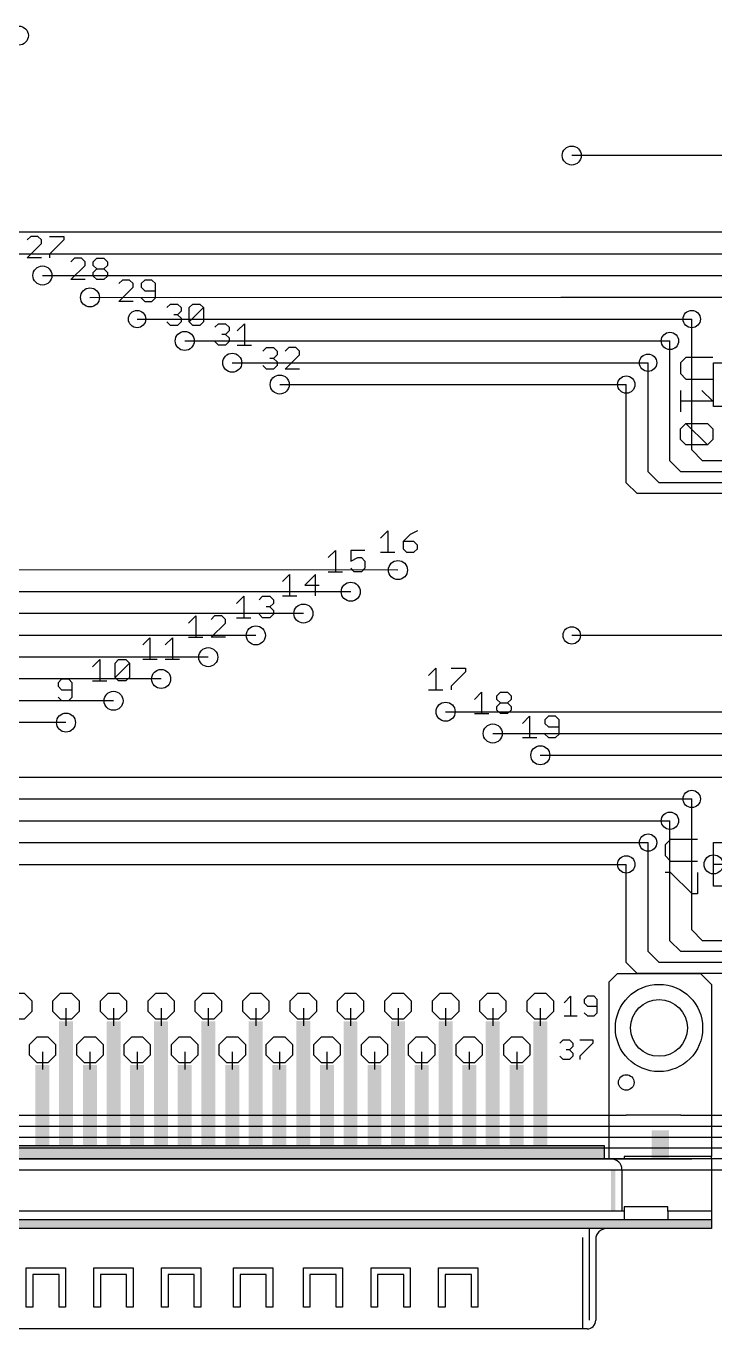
# Model space of a CAD drawing. Extents: x -27 to 163, y -5 to 112.
# Drawn here: x 78.7 to 118.8, y -4.8 to 71 of the extents above; entities that cross this region are included whole.
import ezdxf

# ---------------------------------------------------------------- set-up
doc = ezdxf.new("R2010")
doc.units = 0
doc.header["$MEASUREMENT"] = 0
doc.layers.get('0').update_dxf_attribs({"linetype": 'CONTINUOUS'})
for name, color, linetype in [('1', 22, 'CONTINUOUS'), ('17', 82, 'CONTINUOUS'), ('18', 82, 'CONTINUOUS'), ('20', 7, 'CONTINUOUS'), ('21', 7, 'CONTINUOUS'), ('25', 253, 'CONTINUOUS'), ('51', 53, 'CONTINUOUS')]:
    doc.layers.add(name, color=color, linetype=linetype)

# ---------------------------------------------------------------- blocks, each defined once
blk = doc.blocks.new('RECT')
blk.add_solid([(-0.5, -0.5), (0.5, -0.5), (-0.5, 0.5), (0.5, 0.5)])
blk = doc.blocks.new('OCTAGONP')
blk.add_lwpolyline([(-0.5, -0.2071), (-0.5, 0.2071), (-0.2071, 0.5), (0.2071, 0.5), (0.5, 0.2071), (0.5, -0.2071), (0.2071, -0.5), (-0.2071, -0.5)], close=True)
blk = doc.blocks.new('ROUNDP')
blk.add_circle((0, 0), 0.5)
blk = doc.blocks.new('ROUNDV')
blk.add_circle((0, 0), 0.5)

msp = doc.modelspace()

# ---------------------------------------------------------------- linework, layer by layer
at = {"layer": '1'}
for p, q in [((119.38, 63.5), (110.49, 63.5)), ((74.168, 59.055), (123.825, 59.055)), ((76.9112, 57.785), (122.555, 57.785)), ((79.6798, 56.515), (121.285, 56.515)), ((82.4484, 55.2386), (109.855, 55.245)), ((109.855, 55.245), (120.015, 55.245)), ((85.1916, 53.975), (117.475, 53.975)), ((117.475, 46.355), (117.475, 53.975)), ((87.9602, 52.705), (116.205, 52.705)), ((116.205, 45.72), (116.205, 52.705)), ((90.7288, 51.435), (114.935, 51.435)), ((114.935, 45.085), (114.935, 51.435)), ((118.745, 51.435), (123.825, 51.435)), ((118.745, 48.895), (118.745, 51.435)), ((93.4911, 50.165), (113.665, 50.165)), ((113.665, 44.45), (113.665, 50.165)), ((123.825, 48.895), (118.745, 48.895)), ((118.11, 45.72), (117.475, 46.355)), ((116.84, 45.085), (116.205, 45.72)), ((120.015, 45.72), (118.11, 45.72)), ((115.57, 44.45), (114.935, 45.085)), ((121.285, 45.085), (116.84, 45.085)), ((114.3, 43.815), (113.665, 44.45)), ((122.555, 44.45), (115.57, 44.45)), ((123.825, 43.815), (114.3, 43.815)), ((100.3745, 39.3636), (56.515, 39.37)), ((97.6249, 38.1), (44.45, 38.1)), ((94.869, 36.83), (45.72, 36.83)), ((92.1004, 35.56), (46.99, 35.56)), ((112.395, 35.56), (110.49, 35.56)), ((114.935, 35.56), (112.395, 35.56)), ((121.92, 35.56), (114.935, 35.56)), ((89.3318, 34.29), (49.53, 34.29)), ((86.5886, 33.02), (50.8, 33.02)), ((83.82, 31.75), (52.07, 31.75)), ((103.1494, 31.115), (123.825, 31.115)), ((81.0514, 30.48), (53.34, 30.48)), ((105.8926, 29.845), (122.555, 29.845)), ((108.6612, 28.575), (121.285, 28.575)), ((60.3504, 27.305), (120.015, 27.305)), ((63.119, 26.035), (117.475, 26.035)), ((117.475, 18.415), (117.475, 26.035)), ((65.8622, 24.765), (116.205, 24.765)), ((116.205, 17.78), (116.205, 24.765)), ((68.6245, 23.4886), (111.125, 23.495)), ((111.125, 23.495), (114.935, 23.495)), ((114.935, 17.145), (114.935, 23.495)), ((118.745, 23.495), (123.571, 23.495)), ((118.745, 20.955), (118.745, 23.495)), ((71.4057, 22.225), (113.665, 22.225)), ((113.665, 16.51), (113.665, 22.225)), ((119.38, 22.225), (118.745, 22.225)), ((123.571, 20.955), (118.745, 20.955)), ((118.11, 17.78), (117.475, 18.415)), ((116.84, 17.145), (116.205, 17.78)), ((120.015, 17.78), (118.11, 17.78)), ((115.57, 16.51), (114.935, 17.145)), ((121.285, 17.145), (116.84, 17.145)), ((114.3, 15.875), (113.665, 16.51)), ((122.555, 16.51), (115.57, 16.51)), ((123.825, 15.875), (114.3, 15.875)), ((48.895, 7.62), (113.665, 7.62)), ((116.84, 7.62), (113.665, 7.62)), ((116.84, 7.62), (117.196, 7.62)), ((117.196, 7.62), (119.38, 7.62)), ((48.26, 6.985), (116.84, 6.985)), ((116.84, 6.985), (118.745, 6.985)), ((118.745, 6.985), (120.65, 6.985)), ((47.625, 6.35), (117.475, 6.35)), ((117.475, 6.35), (121.92, 6.35)), ((47.625, 5.715), (117.475, 5.715)), ((117.475, 5.715), (124.46, 5.715)), ((47.625, 5.08), (117.475, 5.08)), ((125.73, 5.08), (117.475, 5.08))]:
    msp.add_line(p, q, dxfattribs=at)
at = {"layer": '20'}
msp.add_line((-17.145, 4.445), (152.38, 4.445), dxfattribs=at)
at = {"layer": '21'}
for p, q in [((78.9968, 58.7894), (78.7892, 58.5818)), ((79.412, 58.7894), (78.9968, 58.7894)), ((79.6196, 58.5818), (79.412, 58.7894)), ((79.6196, 58.3741), (79.6196, 58.5818)), ((80.0989, 58.7894), (80.9293, 58.7894)), ((80.9293, 58.5818), (80.0989, 57.7513)), ((80.9293, 58.7894), (80.9293, 58.5818)), ((78.7892, 57.5437), (79.6196, 58.3741)), ((80.0989, 57.7513), (80.0989, 57.5437)), ((79.6196, 57.5437), (78.7892, 57.5437)), ((81.5368, 57.5194), (81.3292, 57.3118)), ((81.3292, 56.2737), (82.1596, 57.1041)), ((81.952, 57.5194), (81.5368, 57.5194)), ((82.1596, 57.3118), (81.952, 57.5194)), ((82.1596, 57.1041), (82.1596, 57.3118)), ((82.6389, 57.3118), (82.8465, 57.5194)), ((82.6389, 57.1041), (82.6389, 57.3118)), ((82.8465, 56.8965), (82.6389, 57.1041)), ((82.8465, 57.5194), (83.2617, 57.5194)), ((83.2617, 57.5194), (83.4693, 57.3118)), ((83.4693, 57.1041), (83.2617, 56.8965)), ((83.4693, 57.3118), (83.4693, 57.1041)), ((82.1596, 56.2737), (81.3292, 56.2737)), ((82.6389, 56.6889), (82.8465, 56.8965)), ((82.6389, 56.4813), (82.6389, 56.6889)), ((82.8465, 56.2737), (82.6389, 56.4813)), ((82.8465, 56.8965), (83.2617, 56.8965)), ((83.2617, 56.2737), (82.8465, 56.2737)), ((83.2617, 56.8965), (83.4693, 56.6889)), ((83.4693, 56.4813), (83.2617, 56.2737)), ((83.4693, 56.6889), (83.4693, 56.4813)), ((84.3308, 56.2494), (84.1232, 56.0418)), ((84.746, 56.2494), (84.3308, 56.2494)), ((84.9536, 56.0418), (84.746, 56.2494)), ((85.6405, 56.2494), (85.4329, 56.0418)), ((86.0557, 56.2494), (85.6405, 56.2494)), ((86.2633, 56.0418), (86.0557, 56.2494)), ((84.1232, 55.0037), (84.9536, 55.8341)), ((84.9536, 55.8341), (84.9536, 56.0418)), ((85.4329, 56.0418), (85.4329, 55.8341)), ((85.4329, 55.8341), (85.6405, 55.6265)), ((85.6405, 55.6265), (86.2633, 55.6265)), ((86.2633, 55.2113), (86.2633, 56.0418)), ((84.9536, 55.0037), (84.1232, 55.0037)), ((85.4329, 55.2113), (85.6405, 55.0037)), ((85.6405, 55.0037), (86.0557, 55.0037)), ((86.0557, 55.0037), (86.2633, 55.2113)), ((86.9172, 54.6448), (87.1248, 54.8524)), ((87.1248, 54.8524), (87.54, 54.8524)), ((87.54, 54.8524), (87.7476, 54.6448)), ((87.7476, 54.6448), (87.7476, 54.4371)), ((88.2269, 54.6448), (88.4345, 54.8524)), ((88.2269, 53.8143), (88.2269, 54.6448)), ((88.2269, 53.8143), (89.0573, 54.6448)), ((88.4345, 54.8524), (88.8497, 54.8524)), ((88.8497, 54.8524), (89.0573, 54.6448)), ((89.0573, 54.6448), (89.0573, 53.8143)), ((87.54, 54.2295), (87.3324, 54.2295)), ((87.7476, 54.4371), (87.54, 54.2295)), ((87.54, 54.2295), (87.7476, 54.0219)), ((87.7476, 54.0219), (87.7476, 53.8143)), ((87.1248, 53.6067), (86.9172, 53.8143)), ((87.54, 53.6067), (87.1248, 53.6067)), ((87.7476, 53.8143), (87.54, 53.6067)), ((88.4345, 53.6067), (88.2269, 53.8143)), ((88.8497, 53.6067), (88.4345, 53.6067)), ((89.0573, 53.8143), (88.8497, 53.6067)), ((89.7112, 53.5018), (89.9188, 53.7094)), ((89.9188, 53.7094), (90.334, 53.7094)), ((90.334, 53.7094), (90.5416, 53.5018)), ((90.5416, 53.2941), (90.334, 53.0865)), ((90.5416, 53.5018), (90.5416, 53.2941)), ((91.0209, 53.2941), (91.4361, 53.7094)), ((91.4361, 53.7094), (91.4361, 52.4637)), ((89.9188, 52.4637), (89.7112, 52.6713)), ((90.334, 52.4637), (89.9188, 52.4637)), ((90.334, 53.0865), (90.1264, 53.0865)), ((90.334, 53.0865), (90.5416, 52.8789)), ((90.5416, 52.6713), (90.334, 52.4637)), ((90.5416, 52.8789), (90.5416, 52.6713)), ((91.0209, 52.4637), (91.8513, 52.4637)), ((92.5052, 52.1048), (92.7128, 52.3124)), ((92.7128, 52.3124), (93.128, 52.3124)), ((93.128, 51.6895), (92.9204, 51.6895)), ((93.128, 52.3124), (93.3356, 52.1048)), ((93.3356, 51.8971), (93.128, 51.6895)), ((93.128, 51.6895), (93.3356, 51.4819)), ((93.3356, 52.1048), (93.3356, 51.8971)), ((94.0225, 52.3124), (93.8149, 52.1048)), ((93.8149, 51.0667), (94.6453, 51.8971)), ((94.4377, 52.3124), (94.0225, 52.3124)), ((94.6453, 52.1048), (94.4377, 52.3124)), ((94.6453, 51.8971), (94.6453, 52.1048)), ((92.7128, 51.0667), (92.5052, 51.2743)), ((93.128, 51.0667), (92.7128, 51.0667)), ((93.3356, 51.2743), (93.128, 51.0667)), ((93.3356, 51.4819), (93.3356, 51.2743)), ((94.6453, 51.0667), (93.8149, 51.0667)), ((99.3632, 41.2291), (99.7784, 41.6444)), ((99.7784, 41.6444), (99.7784, 40.3987)), ((101.0881, 41.4368), (100.6729, 41.0215)), ((100.6729, 41.0215), (100.6729, 40.6063)), ((101.2957, 41.0215), (100.6729, 41.0215)), ((101.5033, 41.6444), (101.0881, 41.4368)), ((101.5033, 40.8139), (101.2957, 41.0215)), ((96.3152, 40.0861), (96.7304, 40.5014)), ((96.7304, 40.5014), (96.7304, 39.2557)), ((98.4553, 40.5014), (97.6249, 40.5014)), ((97.6249, 40.5014), (97.6249, 39.8785)), ((99.3632, 40.3987), (100.1936, 40.3987)), ((100.6729, 40.6063), (100.8805, 40.3987)), ((100.8805, 40.3987), (101.2957, 40.3987)), ((101.2957, 40.3987), (101.5033, 40.6063)), ((101.5033, 40.6063), (101.5033, 40.8139)), ((97.6249, 39.8785), (98.0401, 40.0861)), ((97.8325, 39.2557), (97.6249, 39.4633)), ((98.0401, 40.0861), (98.2477, 40.0861)), ((98.2477, 40.0861), (98.4553, 39.8785)), ((98.4553, 39.4633), (98.2477, 39.2557)), ((98.4553, 39.8785), (98.4553, 39.4633)), ((93.6482, 38.6891), (94.0634, 39.1044)), ((94.0634, 39.1044), (94.0634, 37.8587)), ((95.5807, 39.1044), (94.9579, 38.4815)), ((95.5807, 37.8587), (95.5807, 39.1044)), ((96.3152, 39.2557), (97.1456, 39.2557)), ((98.2477, 39.2557), (97.8325, 39.2557)), ((94.9579, 38.4815), (95.7883, 38.4815)), ((90.9812, 37.4191), (91.3964, 37.8344)), ((91.3964, 37.8344), (91.3964, 36.5887)), ((92.2909, 37.6268), (92.4985, 37.8344)), ((92.4985, 37.8344), (92.9137, 37.8344)), ((92.9137, 37.2115), (92.7061, 37.2115)), ((92.9137, 37.8344), (93.1213, 37.6268)), ((93.1213, 37.4191), (92.9137, 37.2115)), ((92.9137, 37.2115), (93.1213, 37.0039)), ((93.1213, 37.6268), (93.1213, 37.4191)), ((93.6482, 37.8587), (94.4786, 37.8587)), ((88.1872, 36.2761), (88.6024, 36.6914)), ((88.6024, 36.6914), (88.6024, 35.4457)), ((89.7045, 36.6914), (89.4969, 36.4838)), ((90.1197, 36.6914), (89.7045, 36.6914)), ((90.3273, 36.4838), (90.1197, 36.6914)), ((90.3273, 36.2761), (90.3273, 36.4838)), ((90.9812, 36.5887), (91.8116, 36.5887)), ((92.4985, 36.5887), (92.2909, 36.7963)), ((92.9137, 36.5887), (92.4985, 36.5887)), ((93.1213, 36.7963), (92.9137, 36.5887)), ((93.1213, 37.0039), (93.1213, 36.7963)), ((89.4969, 35.4457), (90.3273, 36.2761)), ((85.5202, 35.0061), (85.9354, 35.4214)), ((85.9354, 35.4214), (85.9354, 34.1757)), ((86.8299, 35.0061), (87.2451, 35.4214)), ((87.2451, 35.4214), (87.2451, 34.1757)), ((88.1872, 35.4457), (89.0176, 35.4457)), ((90.3273, 35.4457), (89.4969, 35.4457)), ((82.5992, 33.7361), (83.0144, 34.1514)), ((83.0144, 34.1514), (83.0144, 32.9057)), ((83.9089, 33.9438), (84.1165, 34.1514)), ((84.1165, 34.1514), (84.5317, 34.1514)), ((84.5317, 34.1514), (84.7393, 33.9438)), ((85.5202, 34.1757), (86.3506, 34.1757)), ((86.8299, 34.1757), (87.6603, 34.1757)), ((83.9089, 33.1133), (83.9089, 33.9438)), ((83.9089, 33.1133), (84.7393, 33.9438)), ((84.7393, 33.9438), (84.7393, 33.1133)), ((102.1572, 33.2281), (102.5724, 33.6434)), ((102.5724, 33.6434), (102.5724, 32.3977)), ((103.4669, 33.6434), (104.2973, 33.6434)), ((104.2973, 33.4358), (103.4669, 32.6053)), ((104.2973, 33.6434), (104.2973, 33.4358)), ((80.7946, 33.0084), (80.587, 32.8008)), ((80.587, 32.8008), (80.587, 32.5931)), ((81.2099, 33.0084), (80.7946, 33.0084)), ((81.4175, 32.8008), (81.2099, 33.0084)), ((81.4175, 31.9703), (81.4175, 32.8008)), ((82.5992, 32.9057), (83.4296, 32.9057)), ((84.1165, 32.9057), (83.9089, 33.1133)), ((84.5317, 32.9057), (84.1165, 32.9057)), ((84.7393, 33.1133), (84.5317, 32.9057)), ((80.587, 32.5931), (80.7946, 32.3855)), ((80.587, 31.9703), (80.7946, 31.7627)), ((80.7946, 32.3855), (81.4175, 32.3855)), ((81.2099, 31.7627), (81.4175, 31.9703)), ((102.1572, 32.3977), (102.9876, 32.3977)), ((103.4669, 32.6053), (103.4669, 32.3977)), ((104.8242, 31.8311), (105.2394, 32.2464)), ((105.2394, 32.2464), (105.2394, 31.0007)), ((106.1339, 32.0388), (106.3415, 32.2464)), ((106.1339, 31.8311), (106.1339, 32.0388)), ((106.3415, 32.2464), (106.7567, 32.2464)), ((106.7567, 32.2464), (106.9643, 32.0388)), ((106.9643, 32.0388), (106.9643, 31.8311)), ((80.7946, 31.7627), (81.2099, 31.7627)), ((106.3415, 31.6235), (106.1339, 31.8311)), ((106.1339, 31.4159), (106.3415, 31.6235)), ((106.1339, 31.2083), (106.1339, 31.4159)), ((106.3415, 31.0007), (106.1339, 31.2083)), ((106.3415, 31.6235), (106.7567, 31.6235)), ((106.9643, 31.8311), (106.7567, 31.6235)), ((106.7567, 31.6235), (106.9643, 31.4159)), ((106.9643, 31.2083), (106.7567, 31.0007)), ((106.9643, 31.4159), (106.9643, 31.2083)), ((104.8242, 31.0007), (105.6546, 31.0007)), ((106.7567, 31.0007), (106.3415, 31.0007)), ((107.6182, 30.4341), (108.0334, 30.8494)), ((108.0334, 30.8494), (108.0334, 29.6037)), ((109.1355, 30.8494), (108.9279, 30.6418)), ((108.9279, 30.6418), (108.9279, 30.4341)), ((108.9279, 30.4341), (109.1355, 30.2265)), ((109.5507, 30.8494), (109.1355, 30.8494)), ((109.7583, 30.6418), (109.5507, 30.8494)), ((109.7583, 29.8113), (109.7583, 30.6418)), ((107.6182, 29.6037), (108.4486, 29.6037)), ((108.9279, 29.8113), (109.1355, 29.6037)), ((109.1355, 30.2265), (109.7583, 30.2265)), ((109.1355, 29.6037), (109.5507, 29.6037)), ((109.5507, 29.6037), (109.7583, 29.8113)), ((113.1568, 15.8746), (112.6488, 15.3666)), ((112.6488, 15.3666), (112.6488, 5.0796)), ((113.1568, 15.8746), (117.9828, 15.8746)), ((117.9828, 15.8746), (118.6178, 15.2396)), ((118.6178, 15.2396), (118.6178, 5.2066)), ((110.0453, 14.1608), (110.4267, 14.5421)), ((110.4267, 14.5421), (110.4267, 13.3981)), ((111.4054, 14.5421), (111.2147, 14.3515)), ((111.7867, 14.5421), (111.4054, 14.5421)), ((111.9774, 14.3515), (111.7867, 14.5421)), ((111.2147, 14.3515), (111.2147, 14.1608)), ((111.2147, 14.1608), (111.4054, 13.9701)), ((111.4054, 13.9701), (111.9774, 13.9701)), ((111.9774, 13.5888), (111.9774, 14.3515)), ((110.0453, 13.3981), (110.808, 13.3981)), ((111.2147, 13.5888), (111.4054, 13.3981)), ((111.4054, 13.3981), (111.7867, 13.3981)), ((111.7867, 13.3981), (111.9774, 13.5888)), ((109.7913, 11.8115), (109.982, 12.0021)), ((109.982, 12.0021), (110.3633, 12.0021)), ((110.3633, 11.4301), (110.1727, 11.4301)), ((110.3633, 12.0021), (110.554, 11.8115)), ((110.554, 11.6208), (110.3633, 11.4301)), ((110.3633, 11.4301), (110.554, 11.2395)), ((110.554, 11.8115), (110.554, 11.6208)), ((110.9607, 12.0021), (111.7234, 12.0021)), ((111.7234, 11.8115), (110.9607, 11.0488)), ((111.7234, 12.0021), (111.7234, 11.8115)), ((109.982, 10.8581), (109.7913, 11.0488)), ((110.3633, 10.8581), (109.982, 10.8581)), ((110.554, 11.0488), (110.3633, 10.8581)), ((110.554, 11.2395), (110.554, 11.0488)), ((110.9607, 11.0488), (110.9607, 10.8581)), ((112.3948, 5.8416), (55.2448, 5.8416)), ((112.3948, 5.0796), (112.3948, 5.8416)), ((112.3948, 5.0796), (55.2448, 5.0796)), ((112.6488, 5.0796), (112.3948, 5.0796)), ((113.5378, 5.0796), (112.6488, 5.0796)), ((118.6178, 5.2066), (113.5378, 5.2066)), ((113.5378, 5.2066), (113.5378, 5.0796)), ((118.6178, 5.0796), (113.5378, 5.0796)), ((118.6178, 5.0796), (118.6178, 5.2066)), ((118.6178, 5.0796), (118.6178, 2.0316)), ((113.4108, 4.4446), (113.4108, 2.0316)), ((116.0778, 2.2856), (113.5378, 2.2856)), ((113.5378, 2.2856), (113.5378, 2.0316)), ((116.0778, 2.0316), (116.0778, 2.2856)), ((113.5378, 1.5236), (54.1018, 1.5236)), ((113.4108, 2.0316), (54.2288, 2.0316)), ((113.5378, 2.0316), (113.4108, 2.0316)), ((113.5378, 2.0316), (113.5378, 1.5236)), ((116.0778, 1.5236), (113.5378, 1.5236)), ((118.6178, 2.0316), (116.0778, 2.0316)), ((116.0778, 2.0316), (116.0778, 1.5236)), ((118.6178, 1.5236), (116.0778, 1.5236)), ((118.6178, 2.0316), (118.6178, 1.5236)), ((118.6178, 1.5236), (118.6178, 1.0156)), ((111.5058, 1.0156), (56.1338, 1.0156)), ((111.5058, 1.0156), (111.5058, -4.3184)), ((118.6178, 1.0156), (111.5058, 1.0156)), ((111.1248, 0.5076), (111.1248, -4.8264)), ((111.8868, 0.3806), (111.8868, -4.3184)), ((78.7398, -1.2704), (81.0258, -1.2704)), ((78.7398, -3.5564), (78.7398, -1.2704)), ((81.0258, -1.2704), (81.0258, -3.5564)), ((82.6768, -1.2704), (84.9628, -1.2704)), ((82.6768, -3.5564), (82.6768, -1.2704)), ((84.9628, -1.2704), (84.9628, -3.5564)), ((86.6138, -1.2704), (88.8998, -1.2704)), ((86.6138, -3.5564), (86.6138, -1.2704)), ((88.8998, -1.2704), (88.8998, -3.5564)), ((90.8048, -1.2704), (93.0908, -1.2704)), ((90.8048, -3.5564), (90.8048, -1.2704)), ((93.0908, -1.2704), (93.0908, -3.5564)), ((94.8688, -1.2704), (97.1548, -1.2704)), ((94.8688, -3.5564), (94.8688, -1.2704)), ((97.1548, -1.2704), (97.1548, -3.5564)), ((98.8058, -1.2704), (101.0918, -1.2704)), ((98.8058, -3.5564), (98.8058, -1.2704)), ((101.0918, -1.2704), (101.0918, -3.5564)), ((102.7428, -1.2704), (105.0288, -1.2704)), ((102.7428, -3.5564), (102.7428, -1.2704)), ((105.0288, -1.2704), (105.0288, -3.5564)), ((80.6448, -1.6514), (79.1208, -1.6514)), ((79.1208, -1.6514), (79.1208, -3.5564)), ((80.6448, -3.5564), (80.6448, -1.6514)), ((84.5818, -1.6514), (83.0578, -1.6514)), ((83.0578, -1.6514), (83.0578, -3.5564)), ((84.5818, -3.5564), (84.5818, -1.6514)), ((88.5188, -1.6514), (86.9948, -1.6514)), ((86.9948, -1.6514), (86.9948, -3.5564)), ((88.5188, -3.5564), (88.5188, -1.6514)), ((92.7098, -1.6514), (91.1858, -1.6514)), ((91.1858, -1.6514), (91.1858, -3.5564)), ((92.7098, -3.5564), (92.7098, -1.6514)), ((96.7738, -1.6514), (95.2498, -1.6514)), ((95.2498, -1.6514), (95.2498, -3.5564)), ((96.7738, -3.5564), (96.7738, -1.6514)), ((100.7108, -1.6514), (99.1868, -1.6514)), ((99.1868, -1.6514), (99.1868, -3.5564)), ((100.7108, -3.5564), (100.7108, -1.6514)), ((104.6478, -1.6514), (103.1238, -1.6514)), ((103.1238, -1.6514), (103.1238, -3.5564)), ((104.6478, -3.5564), (104.6478, -1.6514)), ((79.1208, -3.5564), (78.7398, -3.5564)), ((81.0258, -3.5564), (80.6448, -3.5564)), ((83.0578, -3.5564), (82.6768, -3.5564)), ((84.9628, -3.5564), (84.5818, -3.5564)), ((86.9948, -3.5564), (86.6138, -3.5564)), ((88.8998, -3.5564), (88.5188, -3.5564)), ((91.1858, -3.5564), (90.8048, -3.5564)), ((93.0908, -3.5564), (92.7098, -3.5564)), ((95.2498, -3.5564), (94.8688, -3.5564)), ((97.1548, -3.5564), (96.7738, -3.5564)), ((99.1868, -3.5564), (98.8058, -3.5564)), ((101.0918, -3.5564), (100.7108, -3.5564)), ((103.1238, -3.5564), (102.7428, -3.5564)), ((105.0288, -3.5564), (104.6478, -3.5564)), ((111.1248, -4.8264), (56.5148, -4.8264)), ((111.3788, -4.8264), (111.1248, -4.8264))]:
    msp.add_line(p, q, dxfattribs=at)
msp.add_circle((115.5698, 12.6996), 1.651, dxfattribs=at)
for centre, radius, start, end in [((112.7758, 4.4446), 0.635, 0, 90), ((112.5218, 0.3806), 0.635, 90, 180), ((111.3788, -4.3184), 0.508, 270, 0)]:
    msp.add_arc(centre, radius, start, end, dxfattribs=at)
at = {"layer": '25'}
for p, q in [((117.1286, 51.7401), (116.8151, 51.4265)), ((118.6963, 51.7401), (117.1286, 51.7401)), ((116.8151, 51.4265), (116.8151, 50.7995)), ((116.8151, 50.7995), (117.1286, 50.4859)), ((117.1286, 50.4859), (118.6963, 50.4859)), ((116.8151, 49.8222), (116.8151, 48.5681)), ((118.0692, 49.8222), (118.6963, 49.1952)), ((118.6963, 49.1952), (116.8151, 49.1952)), ((116.8151, 47.5909), (117.1286, 47.9044)), ((117.1286, 47.9044), (118.3827, 47.9044)), ((117.1286, 47.9044), (118.3827, 46.6503)), ((118.3827, 47.9044), (118.6963, 47.5909)), ((116.8151, 46.9638), (116.8151, 47.5909)), ((118.6963, 47.5909), (118.6963, 46.9638)), ((117.1286, 46.6503), (116.8151, 46.9638)), ((118.3827, 46.6503), (117.1286, 46.6503)), ((118.6963, 46.9638), (118.3827, 46.6503)), ((116.2395, 23.6732), (115.926, 23.3597)), ((117.8072, 23.6732), (116.2395, 23.6732)), ((115.926, 23.3597), (115.926, 22.7326)), ((115.926, 22.7326), (116.2395, 22.4191)), ((116.2395, 22.4191), (117.8072, 22.4191)), ((116.2395, 21.7554), (115.926, 21.7554)), ((117.4936, 20.5013), (116.2395, 21.7554)), ((117.8072, 21.7554), (117.8072, 20.5013)), ((117.8072, 20.5013), (117.4936, 20.5013))]:
    msp.add_line(p, q, dxfattribs=at)
at = {"layer": '51'}
for p, q in [((81.0512, 13.8426), (81.0512, 12.8266)), ((83.8198, 13.8426), (83.8198, 12.8266)), ((86.5884, 13.8426), (86.5884, 12.8266)), ((89.3316, 13.8426), (89.3316, 12.8266)), ((92.1002, 13.8426), (92.1002, 12.8266)), ((94.8688, 13.8426), (94.8688, 12.8266)), ((97.612, 13.8426), (97.612, 12.8266)), ((100.3806, 13.8426), (100.3806, 12.8266)), ((103.1492, 13.8426), (103.1492, 12.8266)), ((105.8924, 13.8426), (105.8924, 12.8266)), ((108.661, 13.8426), (108.661, 12.8266)), ((79.6796, 11.3026), (79.6796, 10.2866)), ((82.4482, 11.3026), (82.4482, 10.2866)), ((85.1914, 11.3026), (85.1914, 10.2866)), ((87.96, 11.3026), (87.96, 10.2866)), ((90.7286, 11.3026), (90.7286, 10.2866)), ((93.4718, 11.3026), (93.4718, 10.2866)), ((96.2404, 11.3026), (96.2404, 10.2866)), ((99.009, 11.3026), (99.009, 10.2866)), ((101.7522, 11.3026), (101.7522, 10.2866)), ((104.5208, 11.3026), (104.5208, 10.2866)), ((107.2894, 11.3026), (107.2894, 10.2866))]:
    msp.add_line(p, q, dxfattribs=at)

# ---------------------------------------------------------------- block references
at = {"layer": '17'}
for name, p, xscale, yscale in [('ROUNDP', (115.5698, 12.6996), 5.08, 5.08), ('OCTAGONP', (78.308, 13.9696), 1.524, 1.524), ('OCTAGONP', (81.0512, 13.9696), 1.524, 1.524), ('OCTAGONP', (83.8198, 13.9696), 1.524, 1.524), ('OCTAGONP', (86.5884, 13.9696), 1.524, 1.524), ('OCTAGONP', (89.3316, 13.9696), 1.524, 1.524), ('OCTAGONP', (92.1002, 13.9696), 1.524, 1.524), ('OCTAGONP', (94.8688, 13.9696), 1.524, 1.524), ('OCTAGONP', (97.612, 13.9696), 1.524, 1.524), ('OCTAGONP', (100.3806, 13.9696), 1.524, 1.524), ('OCTAGONP', (103.1492, 13.9696), 1.524, 1.524), ('OCTAGONP', (105.8924, 13.9696), 1.524, 1.524), ('OCTAGONP', (108.661, 13.9696), 1.524, 1.524), ('OCTAGONP', (79.6796, 11.4296), 1.524, 1.524), ('OCTAGONP', (82.4482, 11.4296), 1.524, 1.524), ('OCTAGONP', (85.1914, 11.4296), 1.524, 1.524), ('OCTAGONP', (87.96, 11.4296), 1.524, 1.524), ('OCTAGONP', (90.7286, 11.4296), 1.524, 1.524), ('OCTAGONP', (93.4718, 11.4296), 1.524, 1.524), ('OCTAGONP', (96.2404, 11.4296), 1.524, 1.524), ('OCTAGONP', (99.009, 11.4296), 1.524, 1.524), ('OCTAGONP', (101.7522, 11.4296), 1.524, 1.524), ('OCTAGONP', (104.5208, 11.4296), 1.524, 1.524), ('OCTAGONP', (107.2894, 11.4296), 1.524, 1.524)]:
    msp.add_blockref(name, p, dxfattribs=dict(at, xscale=xscale, yscale=yscale))
at = {"layer": '18'}
for p, xscale, yscale in [((78.3082, 70.485), 1.108, 1.108), ((110.49, 63.5), 1.108, 1.108), ((79.6798, 56.515), 1.108, 1.108), ((82.4484, 55.2386), 1.108, 1.108), ((85.1916, 53.975), 1.008, 1.008), ((117.475, 53.975), 1.008, 1.008), ((87.9602, 52.705), 1.108, 1.108), ((116.205, 52.705), 1.008, 1.008), ((90.7288, 51.435), 1.108, 1.108), ((114.935, 51.435), 1.008, 1.008), ((93.4911, 50.165), 1.108, 1.108), ((113.665, 50.165), 1.008, 1.008), ((100.3745, 39.3636), 1.108, 1.108), ((97.6249, 38.1), 1.108, 1.108), ((94.869, 36.83), 1.108, 1.108), ((92.1004, 35.56), 1.108, 1.108), ((110.49, 35.56), 1.008, 1.008), ((89.3318, 34.29), 1.108, 1.108), ((86.5886, 33.02), 1.108, 1.108), ((83.82, 31.75), 1.108, 1.108), ((103.1494, 31.115), 1.108, 1.108), ((81.0514, 30.48), 1.108, 1.108), ((105.8926, 29.845), 1.108, 1.108), ((108.6612, 28.575), 1.108, 1.108), ((117.475, 26.035), 1.008, 1.008), ((116.205, 24.765), 1.008, 1.008), ((114.935, 23.495), 1.008, 1.008), ((118.745, 22.225), 1.108, 1.108), ((113.665, 22.225), 1.008, 1.008), ((113.665, 9.525), 0.908, 0.908)]:
    msp.add_blockref('ROUNDV', p, dxfattribs=dict(at, xscale=xscale, yscale=yscale))
at = {"layer": '21'}
for p, xscale, yscale in [((81.0512, 9.4611), 0.8128, 7.238999999999999), ((83.8198, 9.4611), 0.8128, 7.238999999999999), ((86.5884, 9.4611), 0.8128, 7.238999999999999), ((89.3316, 9.4611), 0.8128, 7.238999999999999), ((92.1002, 9.4611), 0.8128, 7.238999999999999), ((94.8688, 9.4865), 0.8128, 7.238999999999999), ((97.612, 9.4611), 0.8128, 7.238999999999999), ((100.3806, 9.4611), 0.8128, 7.238999999999999), ((103.1492, 9.4611), 0.8128, 7.238999999999999), ((105.8924, 9.4611), 0.8128, 7.238999999999999), ((108.661, 9.4611), 0.8128, 7.238999999999999), ((79.6796, 8.1911), 0.8128, 4.698999999999999), ((82.4482, 8.1911), 0.8128, 4.698999999999999), ((85.1914, 8.1911), 0.8128, 4.698999999999999), ((87.96, 8.1911), 0.8128, 4.698999999999999), ((90.7286, 8.1911), 0.8128, 4.698999999999999), ((93.4718, 8.1911), 0.8128, 4.698999999999999), ((96.2404, 8.1911), 0.8128, 4.698999999999999), ((99.009, 8.1911), 0.8128, 4.698999999999999), ((101.7522, 8.1911), 0.8128, 4.698999999999999), ((104.5208, 8.1911), 0.8128, 4.698999999999999), ((107.2894, 8.1911), 0.8128, 4.698999999999999), ((115.646, 5.9051), 1.016, 1.650999999999999), ((83.8198, 5.4606), 57.14999999999999, 0.762), ((112.9028, 3.2381), 0.254, 2.412999999999999), ((83.8198, 1.2696), 69.596, 0.508)]:
    msp.add_blockref('RECT', p, dxfattribs=dict(at, xscale=xscale, yscale=yscale))

doc.saveas('drawing.dxf')
